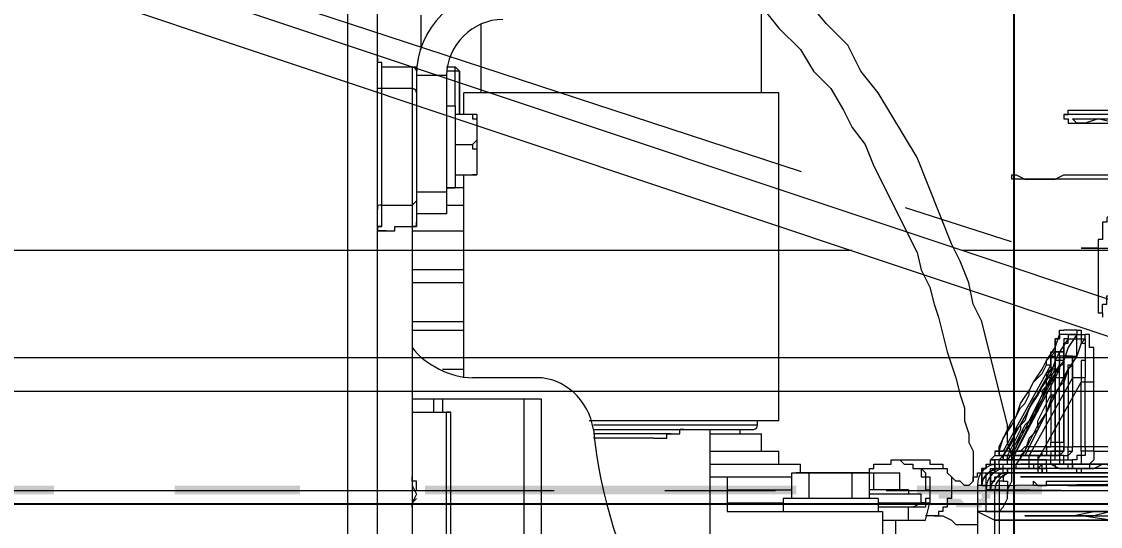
# Model space of a CAD drawing. Header units: millimetres. Extents: x 25083 to 52777, y 24772 to 45779.
# Drawn here: x 39033.2 to 39126.1, y 33704.3 to 33747.7 of the extents above; entities that cross this region are included whole.
import ezdxf

# ---------------------------------------------------------------- set-up
doc = ezdxf.new("R2010")
doc.units = ezdxf.units.MM
doc.layers.add('小车', color=7, linetype='Continuous')
doc.styles.get("Standard").update_dxf_attribs({"font": ''})
doc.styles.get('Standard').set_extended_font_data('SimSun')
doc.dimstyles.new('15', dxfattribs={"dimtxt": 15, "dimasz": 10, "dimexe": 2, "dimexo": 1, "dimgap": 1, "dimtad": 1, "dimdsep": 46, "dimtxsty": 'Standard', "dimcen": 2.5, "dimadec": 0, "dimazin": 0, "dimtfac": 1, "dimtmove": 2, "dimatfit": 3, "dimfxl": 1, "dimtolj": 1, "dimarcsym": 0})
doc.dimstyles.new('ISO-25', dxfattribs={"dimtxt": 2.5, "dimasz": 2.5, "dimexe": 1.25, "dimexo": 0.625, "dimtad": 1, "dimtxsty": 'Standard', "dimcen": 2.5, "dimadec": 0, "dimazin": 0, "dimtfac": 1, "dimtmove": 0, "dimatfit": 3, "dimfxl": 1, "dimarcsym": 0})

# ---------------------------------------------------------------- blocks, each defined once
blk = doc.blocks.new('*D925')
at = {"color": 0, "lineweight": -2}
for p, q in [((29677.862, 34881.662), (29677.862, 32448.293)), ((40733.017, 34757.645), (40733.017, 32448.293)), ((29680.362, 32449.543), (40730.517, 32449.543))]:
    blk.add_line(p, q, dxfattribs=at)
at = {"color": 0}
for points in [[(29680.362, 32449.96), (29680.362, 32449.127), (29677.862, 32449.543)], [(40730.517, 32449.127), (40730.517, 32449.96), (40733.017, 32449.543)]]:
    blk.add_solid(points, dxfattribs=at)
at = {"layer": 'DEFPOINTS', "color": 0}
for p in [(29677.862, 34882.287), (40733.017, 34758.27), (40733.017, 32449.543)]:
    blk.add_point(p, dxfattribs=at)
at = {"color": 0, "insert": (35205.439, 32451.628), "char_height": 2.5, "attachment_point": 5}
blk.add_mtext('11055,15', dxfattribs=at)
blk = doc.blocks.new('zw$D2F4')
h = blk.add_hatch(color=7)
edge = h.paths.add_edge_path(flags=0)
edge.add_spline(control_points=[(528.444, 369.874), (528.444, 369.874), (528.444, 380.643), (528.444, 380.643), (528.444, 380.643), (527.701, 380.643), (527.701, 380.643), (527.701, 380.643), (527.701, 369.874), (527.701, 369.874), (527.701, 369.874), (528.444, 369.874), (528.444, 369.874), (528.444, 369.874), (528.444, 369.874), (528.444, 369.874)], knot_values=[0, 0, 0, 0, 1, 1, 1, 2, 2, 2, 3, 3, 3, 4, 4, 4, 5, 5, 5, 5], degree=3, periodic=0)
edge = h.paths.add_edge_path(flags=0)
edge.add_spline(control_points=[(528.444, 391.041), (528.444, 391.041), (528.444, 422.978), (528.444, 422.978), (528.444, 422.978), (527.701, 422.978), (527.701, 422.978), (527.701, 422.978), (527.701, 391.041), (527.701, 391.041), (527.701, 391.041), (528.444, 391.041), (528.444, 391.041), (528.444, 391.041), (528.444, 391.041), (528.444, 391.041)], knot_values=[0, 0, 0, 0, 1, 1, 1, 2, 2, 2, 3, 3, 3, 4, 4, 4, 5, 5, 5, 5], degree=3, periodic=0)
edge = h.paths.add_edge_path(flags=0)
edge.add_spline(control_points=[(528.444, 433.747), (528.444, 433.747), (528.444, 444.517), (528.444, 444.517), (528.444, 444.517), (527.701, 444.517), (527.701, 444.517), (527.701, 444.517), (527.701, 433.747), (527.701, 433.747), (527.701, 433.747), (528.444, 433.747), (528.444, 433.747), (528.444, 433.747), (528.444, 433.747), (528.444, 433.747)], knot_values=[0, 0, 0, 0, 1, 1, 1, 2, 2, 2, 3, 3, 3, 4, 4, 4, 5, 5, 5, 5], degree=3, periodic=0)
edge = h.paths.add_edge_path(flags=0)
edge.add_spline(control_points=[(528.444, 454.915), (528.444, 454.915), (528.444, 486.852), (528.444, 486.852), (528.444, 486.852), (527.701, 486.852), (527.701, 486.852), (527.701, 486.852), (527.701, 454.915), (527.701, 454.915), (527.701, 454.915), (528.444, 454.915), (528.444, 454.915), (528.444, 454.915), (528.444, 454.915), (528.444, 454.915)], knot_values=[0, 0, 0, 0, 1, 1, 1, 2, 2, 2, 3, 3, 3, 4, 4, 4, 5, 5, 5, 5], degree=3, periodic=0)
h = blk.add_hatch(color=7)
h.dxf.hatch_style = 2
h.paths.add_polyline_path([(527.701, 380.272), (527.701, 378.786), (527.33, 378.786), (527.33, 378.415), (527.33, 378.043), (526.958, 378.043), (526.958, 377.301), (526.587, 377.301), (526.587, 375.073), (526.958, 375.073), (526.958, 374.701), (527.33, 374.701), (527.33, 374.33), (528.072, 374.33), (528.072, 374.701), (527.701, 374.701), (527.701, 375.073), (527.33, 375.073), (527.33, 375.444), (526.958, 375.444), (526.958, 376.558), (527.33, 376.929), (527.33, 377.672), (527.701, 377.672), (527.701, 378.415), (528.072, 378.415), (528.072, 379.158), (528.444, 379.529), (528.444, 380.272)])
at = {"color": 7, "lineweight": 5}
for points in [[(860.067, 429.662), (196.078, 429.662)], [(196.078, 427.063), (860.067, 427.063)], [(550.354, 427.063), (550.725, 427.063)], [(550.354, 426.32), (550.354, 427.063)], [(550.354, 427.063), (550.354, 426.32)], [(550.725, 427.063), (550.354, 427.063)], [(550.354, 426.32), (550.354, 425.577), (550.725, 425.577), (550.725, 424.463)], [(550.354, 426.32), (550.354, 425.577), (550.725, 425.577), (550.725, 424.463), (550.725, 424.092)], [(550.725, 426.691), (564.466, 426.691)], [(552.582, 426.691), (552.582, 424.092)], [(562.609, 426.691), (562.609, 427.063), (563.352, 427.063)], [(562.609, 424.092), (562.609, 426.691)], [(564.466, 426.691), (564.837, 426.691), (564.837, 427.063), (565.208, 427.063)], [(564.466, 426.691), (564.837, 426.691), (564.837, 427.063)], [(564.466, 426.691), (564.466, 424.092)], [(564.466, 426.691), (564.466, 424.092)], [(550.725, 424.463), (550.725, 424.092)], [(550.725, 424.092), (473.111, 424.092)], [(527.701, 423.721), (526.958, 424.092)], [(528.444, 424.092), (527.701, 423.721)], [(528.072, 423.721), (528.815, 423.721), (528.815, 424.092), (529.187, 424.092)], [(534.757, 424.092), (534.757, 421.121)], [(534.757, 424.092), (534.757, 421.121)], [(535.871, 412.951), (535.871, 424.092)], [(541.813, 424.092), (541.813, 419.636)], [(542.555, 424.092), (542.555, 419.636)], [(545.898, 419.636), (545.898, 424.092)], [(547.012, 419.636), (547.012, 424.092)], [(550.354, 424.092), (550.354, 419.636)], [(564.466, 424.092), (550.725, 424.092)], [(550.725, 424.092), (550.725, 423.721), (551.097, 423.721)], [(551.097, 423.721), (550.725, 423.721), (550.725, 424.092)], [(551.839, 423.721), (551.097, 423.721)], [(553.696, 423.721), (551.839, 423.721)], [(551.839, 421.121), (551.839, 423.721)], [(562.238, 423.721), (553.696, 423.721)], [(553.696, 421.121), (553.696, 423.721)], [(563.723, 423.721), (562.238, 423.721)], [(563.723, 421.121), (563.723, 423.721)], [(564.466, 424.092), (564.466, 423.721), (564.094, 423.721)], [(568.922, 423.349), (565.951, 423.349)], [(534.757, 422.235), (535.871, 422.235)], [(519.531, 421.121), (534.757, 421.121)], [(519.531, 420.75), (534.757, 420.75)], [(535.871, 421.492), (534.757, 421.492)], [(534.757, 420.75), (534.757, 421.121)], [(534.757, 421.121), (534.757, 420.75)], [(538.471, 421.492), (538.471, 419.636)], [(552.582, 421.121), (552.582, 419.636)], [(554.068, 419.636), (554.068, 421.121)], [(554.068, 421.121), (554.068, 420.378)], [(561.123, 421.121), (561.123, 420.378)], [(564.466, 421.121), (564.466, 420.378)], [(561.123, 420.378), (554.068, 420.378)], [(555.182, 420.378), (555.182, 418.522)], [(557.781, 420.378), (557.781, 418.893)], [(560.381, 418.522), (560.381, 420.378)], [(560.381, 420.007), (564.094, 420.007)], [(564.094, 420.007), (560.381, 420.007)], [(561.123, 420.378), (564.466, 420.378)], [(564.466, 420.378), (564.094, 420.007)], [(537.728, 419.636), (555.182, 419.636)], [(537.728, 413.323), (537.728, 418.893)], [(556.296, 418.522), (555.182, 418.522), (555.182, 418.893)], [(557.781, 418.893), (557.41, 418.893), (557.41, 418.522), (556.296, 418.522)], [(558.895, 418.522), (558.153, 418.522), (557.781, 418.893)], [(560.381, 418.893), (560.009, 418.893), (560.009, 418.522), (558.895, 418.522)], [(560.381, 419.636), (562.238, 419.636)], [(562.238, 392.526), (562.238, 419.636)], [(560.381, 418.522), (555.182, 418.522)], [(562.238, 418.15), (568.179, 418.15)], [(521.017, 414.437), (535.871, 414.437)], [(521.017, 412.951), (535.871, 412.951)], [(534.014, 392.526), (534.014, 408.866)], [(532.529, 403.296), (532.529, 408.495)], [(532.9, 401.81), (532.9, 408.495)], [(532.9, 402.182), (532.9, 408.495)], [(533.272, 408.495), (533.272, 394.755)], [(533.643, 394.383), (533.643, 408.495)], [(534.014, 394.383), (534.014, 408.495)], [(532.529, 403.296), (532.529, 402.182), (532.9, 402.182)], [(532.9, 401.81), (532.9, 401.068), (533.272, 401.068)], [(533.272, 401.068), (533.272, 398.468)], [(533.272, 398.468), (514.332, 398.468)], [(529.187, 398.468), (529.187, 391.412)], [(529.187, 398.468), (529.187, 396.983)], [(530.301, 398.468), (530.301, 390.67)], [(531.415, 398.468), (531.415, 392.526)], [(532.9, 398.468), (532.9, 394.012)], [(529.187, 396.983), (526.216, 396.983)], [(526.216, 396.983), (526.216, 383.614)], [(526.958, 396.983), (526.958, 392.155)], [(528.072, 396.983), (528.072, 391.412)], [(532.9, 395.869), (533.272, 395.869)], [(531.415, 394.012), (532.9, 394.012)], [(569.665, 394.012), (567.808, 392.526), (565.951, 390.67), (564.094, 389.556), (562.609, 388.07), (560.752, 386.956), (559.267, 386.213), (557.781, 385.099), (555.924, 384.357), (548.497, 380.643), (547.012, 380.272), (545.526, 379.529), (544.041, 379.158), (542.927, 378.786), (539.956, 378.043), (537.728, 377.301), (536.242, 376.929), (535.128, 376.558), (534.014, 376.558), (532.9, 376.187)], [(533.272, 372.844), (533.643, 372.844), (542.555, 375.073), (544.041, 375.815), (545.898, 376.187), (547.755, 376.929), (549.24, 377.672), (556.667, 380.643), (562.238, 383.985), (564.094, 385.471), (566.322, 386.585), (568.179, 388.442), (572.636, 392.155), (574.121, 394.012)], [(533.643, 394.383), (534.014, 394.383)], [(562.238, 394.012), (577.092, 394.012)], [(527.33, 392.155), (526.216, 392.155)], [(527.33, 383.985), (527.33, 392.155)], [(530.301, 392.526), (531.415, 392.526)], [(534.014, 392.526), (562.238, 392.526)], [(527.33, 391.412), (529.558, 391.412)], [(529.558, 391.412), (529.558, 391.041)], [(529.558, 391.412), (529.558, 391.041)], [(529.558, 385.099), (529.558, 391.041)], [(529.558, 391.041), (529.558, 390.67)], [(529.558, 390.67), (530.301, 390.67)], [(529.558, 390.67), (529.558, 389.927)], [(527.33, 389.927), (529.558, 389.927)], [(529.558, 389.927), (529.558, 388.07)], [(529.558, 388.07), (529.558, 386.213)], [(527.33, 386.213), (529.558, 386.213)], [(529.558, 386.213), (529.558, 385.471)], [(529.558, 385.471), (529.558, 384.728)], [(527.33, 384.728), (529.558, 384.728)], [(527.701, 380.272), (527.701, 384.728)], [(528.072, 381.386), (528.072, 384.728)], [(529.558, 384.728), (529.558, 385.099)], [(529.558, 385.099), (529.558, 384.728), (529.929, 384.728), (529.929, 384.357), (530.301, 384.357), (530.301, 382.871), (530.672, 382.871), (530.672, 382.5)], [(529.558, 384.728), (529.558, 382.128)], [(526.216, 383.614), (521.017, 383.614)], [(525.473, 383.614), (525.473, 379.9)], [(527.33, 383.985), (526.216, 383.985)], [(526.587, 379.9), (526.587, 383.985)], [(526.958, 383.985), (526.958, 380.272)], [(528.072, 384.357), (529.558, 384.357)], [(525.473, 382.5), (523.245, 382.5)], [(530.672, 382.5), (530.672, 382.128), (530.301, 381.757), (530.301, 381.014), (529.929, 381.014), (529.929, 380.272), (529.558, 380.272), (529.187, 380.272), (529.187, 379.9), (528.072, 379.9), (528.072, 379.529), (527.33, 379.529), (527.33, 379.9), (526.958, 379.9)], [(528.072, 382.128), (529.558, 382.128)], [(530.672, 382.5), (530.672, 380.272)], [(525.473, 381.386), (526.587, 381.386)], [(526.587, 381.014), (526.958, 380.272)], [(528.072, 381.386), (527.701, 381.386)], [(525.473, 379.9), (526.958, 379.529)], [(529.929, 378.415), (529.929, 378.043), (529.558, 378.043), (529.187, 377.672), (527.701, 377.672), (527.33, 377.672), (527.33, 378.043), (526.587, 378.043), (526.587, 378.415), (526.216, 378.415), (526.216, 378.786), (525.844, 378.786), (525.844, 379.9)], [(526.958, 379.9), (526.587, 379.9)], [(526.958, 380.272), (527.701, 380.272)], [(526.958, 379.9), (526.958, 380.272)], [(529.929, 380.272), (529.558, 379.9), (529.187, 379.9), (529.187, 379.529), (528.444, 379.529), (528.072, 379.529), (526.958, 379.529)], [(526.958, 379.9), (526.958, 379.529)], [(529.929, 380.272), (529.929, 378.415)], [(530.672, 380.272), (530.672, 379.529), (530.301, 379.529), (530.301, 378.415), (529.929, 378.415)], [(525.844, 379.158), (525.844, 378.415), (525.473, 377.672), (525.102, 377.301), (525.102, 375.444)], [(528.444, 376.187), (528.444, 376.558), (528.815, 376.929), (528.815, 377.301), (529.187, 377.672)], [(528.815, 375.815), (528.444, 376.187)], [(532.9, 376.187), (532.157, 376.187), (531.415, 375.815), (528.815, 375.815)], [(526.216, 375.444), (523.245, 375.444)], [(526.216, 375.444), (525.473, 373.959)], [(526.216, 375.444), (525.473, 373.959)], [(528.444, 375.444), (526.216, 375.444)], [(526.216, 374.701), (526.216, 375.444)], [(528.815, 375.815), (529.187, 375.815), (529.187, 375.444), (529.558, 375.444), (529.558, 374.701), (529.558, 373.587), (529.187, 373.587), (529.187, 373.216), (528.815, 373.216), (528.815, 372.844), (528.072, 372.844)], [(528.444, 375.073), (528.444, 375.444)], [(528.444, 374.701), (528.444, 375.444)], [(526.216, 374.701), (526.216, 340.908)], [(526.216, 374.701), (528.444, 374.701)], [(526.216, 340.908), (526.216, 374.701)], [(528.444, 375.073), (528.444, 374.701), (528.072, 374.701)], [(528.072, 374.33), (528.072, 374.701)], [(528.072, 373.959), (528.072, 374.33)], [(528.072, 374.33), (528.815, 374.33)], [(528.815, 374.33), (528.072, 374.33)], [(528.072, 374.33), (528.815, 374.33), (528.815, 373.959), (529.187, 373.959), (529.187, 373.587), (529.558, 373.587), (529.558, 372.844)], [(528.444, 375.073), (529.187, 375.073)], [(529.187, 375.073), (528.444, 375.073)], [(528.444, 374.701), (528.815, 340.908)], [(528.444, 374.701), (529.558, 374.701), (529.558, 374.33), (529.929, 374.33), (529.929, 373.959), (530.301, 373.959), (530.301, 373.587)], [(529.929, 373.959), (529.558, 373.959), (529.558, 374.33), (528.815, 374.33)], [(528.815, 374.33), (529.558, 374.33), (529.558, 373.959), (529.929, 373.959)], [(529.187, 375.073), (529.929, 375.073), (529.929, 374.701), (530.301, 374.701)], [(530.301, 374.701), (529.929, 374.701), (529.929, 375.073), (529.187, 375.073)], [(530.301, 374.701), (530.301, 373.959), (529.929, 373.959), (529.929, 373.587)], [(530.301, 374.701), (530.301, 373.959), (530.672, 373.959)], [(530.301, 374.701), (530.301, 374.33), (530.672, 374.33)], [(530.672, 374.33), (530.672, 373.959)], [(531.415, 373.587), (531.415, 373.959), (531.043, 373.959), (530.672, 374.33)], [(505.791, 373.959), (525.473, 373.959)], [(525.473, 373.587), (505.791, 373.587)], [(525.473, 373.587), (525.473, 373.959)], [(525.473, 373.959), (528.072, 373.959)], [(525.473, 373.959), (525.473, 373.587)], [(525.473, 339.051), (525.473, 373.587)], [(528.072, 373.587), (525.473, 373.587)], [(525.473, 373.587), (525.473, 339.051)], [(526.216, 373.587), (526.587, 373.216), (527.33, 372.844)], [(527.701, 339.051), (528.072, 373.587)], [(528.072, 373.587), (528.072, 373.959)], [(529.558, 372.473), (529.558, 372.844), (529.187, 373.216), (528.815, 373.216), (528.815, 373.587), (528.072, 373.587)], [(529.558, 372.844), (529.558, 373.216), (529.929, 373.216), (529.929, 373.959)], [(529.929, 373.959), (529.929, 373.216), (530.301, 373.216)], [(529.929, 373.959), (530.301, 373.959), (530.301, 373.587)], [(530.672, 373.959), (530.301, 373.959), (530.301, 373.587), (529.929, 373.587), (529.929, 373.216)], [(530.301, 373.587), (529.929, 373.587)], [(529.929, 372.844), (529.929, 373.587)], [(529.929, 373.587), (529.929, 373.216)], [(529.929, 373.587), (529.929, 373.216), (530.301, 373.216), (530.301, 372.844), (530.672, 372.844)], [(529.929, 370.616), (529.929, 373.587)], [(530.301, 373.587), (530.301, 339.793)], [(530.301, 373.587), (530.672, 373.587), (530.672, 373.216), (531.043, 373.216)], [(530.301, 373.587), (530.301, 373.216)], [(531.043, 373.216), (530.672, 373.587), (530.672, 373.959)], [(531.043, 373.216), (531.043, 373.587), (531.415, 373.587), (531.415, 373.959), (531.415, 373.587)], [(531.043, 373.959), (531.043, 372.844)], [(531.415, 373.587), (531.415, 373.959), (531.043, 373.959)], [(531.043, 373.959), (531.043, 373.587)], [(531.043, 369.874), (531.043, 373.587)], [(531.415, 373.216), (531.415, 373.587), (531.043, 373.587)], [(531.043, 373.587), (531.043, 372.844)], [(531.415, 373.587), (531.786, 373.587), (534.014, 372.473), (534.386, 372.102), (535.128, 371.73), (535.5, 371.359), (536.242, 370.988), (536.614, 370.988), (537.356, 370.616), (538.099, 369.874), (538.842, 369.502)], [(531.415, 373.587), (532.529, 373.216), (533.643, 372.473), (534.386, 372.102), (535.5, 371.73), (536.614, 370.988), (537.356, 370.616), (538.471, 369.874), (539.213, 369.502), (540.327, 368.759), (541.441, 368.388)], [(531.415, 373.587), (531.415, 373.216)], [(527.33, 372.844), (528.072, 372.844), (528.815, 372.473), (531.043, 372.473), (532.157, 372.844), (533.272, 372.844)], [(528.072, 372.844), (527.701, 372.844)], [(529.558, 372.844), (529.929, 372.844), (529.929, 373.216), (530.301, 373.216)], [(529.558, 372.844), (529.558, 372.473)], [(529.929, 372.844), (529.558, 372.844)], [(529.558, 369.874), (529.558, 372.844)], [(529.558, 372.844), (529.558, 369.874)], [(529.929, 372.844), (529.929, 370.245), (529.558, 370.245), (529.558, 369.874)], [(529.558, 372.844), (529.558, 372.473), (529.929, 372.473), (529.929, 372.102), (530.301, 372.102)], [(529.558, 337.937), (529.558, 372.473)], [(529.929, 373.216), (529.929, 370.245)], [(529.929, 370.245), (529.929, 373.216)], [(530.301, 373.216), (530.301, 372.844), (530.672, 372.844), (530.672, 372.473)], [(531.043, 372.844), (531.043, 373.216), (530.672, 373.216)], [(530.672, 372.473), (530.672, 372.844), (531.043, 372.844), (531.043, 373.216)], [(530.672, 372.102), (530.672, 373.216)], [(530.672, 373.216), (530.672, 372.844)], [(530.672, 372.844), (530.672, 369.131)], [(530.672, 372.102), (530.672, 372.844)], [(530.672, 372.844), (531.043, 372.844), (531.043, 372.473)], [(531.043, 370.988), (531.043, 371.73), (530.672, 371.73), (530.672, 372.844)], [(541.441, 366.903), (540.327, 367.645), (539.213, 368.017), (536.985, 369.502), (535.871, 369.874), (534.757, 370.616), (533.643, 370.988), (532.9, 371.73), (531.786, 372.102), (530.672, 372.844)], [(537.728, 368.759), (530.672, 372.473)], [(530.672, 369.502), (530.672, 372.473)], [(531.043, 373.216), (537.728, 369.502)], [(531.043, 373.216), (531.043, 370.245)], [(541.07, 367.645), (539.956, 368.388), (539.213, 368.759), (538.099, 369.131), (536.985, 369.874), (536.242, 370.245), (535.128, 370.988), (534.014, 371.359), (533.272, 372.102), (532.157, 372.473), (531.043, 373.216)], [(531.043, 369.131), (531.043, 372.844)], [(538.471, 369.131), (536.242, 370.245), (535.871, 370.616), (533.643, 371.73), (533.272, 371.73), (531.043, 372.844)], [(531.043, 372.844), (531.043, 372.473)], [(531.415, 372.473), (531.043, 372.473), (531.043, 372.844)], [(531.043, 372.844), (531.043, 372.473), (531.415, 372.473), (531.415, 372.102)], [(531.043, 372.473), (538.471, 368.759)], [(531.043, 372.473), (531.043, 369.131)], [(538.842, 369.131), (531.415, 373.216)], [(531.415, 369.874), (531.415, 373.216)], [(531.786, 368.759), (531.786, 371.359), (531.415, 371.73), (531.415, 372.473)], [(531.415, 372.473), (531.415, 368.017)], [(538.842, 368.388), (538.471, 368.388), (537.728, 368.759), (536.614, 369.874), (536.242, 369.874), (534.014, 370.988), (533.643, 371.359), (531.415, 372.473)], [(531.415, 372.473), (531.415, 372.102)], [(554.81, 200.534), (554.81, 214.645), (554.439, 217.988), (554.439, 344.25), (554.439, 353.534), (554.439, 356.133), (554.81, 361.704), (554.81, 372.473)], [(554.81, 372.473), (555.182, 372.473), (555.182, 372.102), (554.81, 371.359), (554.81, 368.759), (555.182, 368.017), (555.182, 228.757), (555.182, 219.102), (555.182, 205.362), (554.81, 204.247), (554.81, 200.534)], [(529.187, 362.446), (529.187, 368.388), (529.187, 369.131), (529.187, 371.73)], [(529.187, 371.73), (529.187, 365.417), (529.187, 364.675), (529.187, 362.446)], [(530.301, 371.73), (530.301, 370.616), (529.929, 370.616), (529.929, 370.245), (530.301, 369.874), (530.301, 369.131), (529.929, 368.388), (529.929, 365.417), (530.301, 364.675), (530.301, 364.303), (529.929, 363.932), (529.929, 363.56), (530.301, 363.189), (530.301, 362.446)], [(530.301, 372.102), (530.301, 370.988), (530.672, 370.988), (530.672, 370.245)], [(541.07, 366.16), (540.699, 366.531), (539.585, 366.903), (538.471, 367.645), (537.356, 368.017), (536.985, 368.388), (535.871, 369.131), (534.757, 369.502), (533.643, 370.245), (533.272, 370.245), (532.529, 370.988), (531.415, 371.359), (530.301, 372.102)], [(530.301, 362.446), (530.301, 369.874), (530.301, 370.245), (530.301, 371.73)], [(530.672, 372.102), (530.672, 368.388)], [(531.043, 371.359), (531.043, 371.73), (530.672, 371.73), (530.672, 372.102)], [(531.043, 371.73), (530.672, 371.73), (530.672, 372.102)], [(531.043, 371.73), (531.415, 371.359), (533.643, 370.245), (534.014, 370.245), (536.242, 369.131), (536.242, 368.759), (538.471, 367.645)], [(531.043, 371.73), (531.043, 371.359)], [(531.415, 372.102), (538.842, 368.388)], [(531.415, 372.102), (531.415, 368.759)], [(525.844, 201.277), (525.844, 207.59), (525.473, 210.932), (525.473, 355.391), (525.473, 360.59), (525.473, 363.932), (525.844, 366.531), (525.844, 371.359)], [(525.844, 371.359), (525.844, 367.274), (526.216, 365.417), (526.216, 217.616), (526.216, 212.046), (526.216, 208.704), (525.844, 206.476), (525.844, 201.277)], [(528.444, 361.332), (528.444, 367.274), (528.444, 368.017), (528.444, 370.616)], [(528.444, 370.616), (528.815, 370.616), (528.444, 370.245), (528.444, 369.502), (528.815, 369.502), (528.815, 364.303), (528.815, 363.56), (528.815, 362.075), (528.444, 362.075), (528.444, 361.332)], [(529.558, 370.616), (529.558, 362.818), (529.558, 362.446), (529.558, 361.332)], [(529.558, 361.332), (529.558, 368.759), (529.558, 369.131), (529.558, 370.616)], [(529.929, 370.616), (529.929, 370.988), (531.043, 370.988)], [(529.929, 367.645), (529.929, 370.616)], [(538.471, 367.645), (531.043, 371.359)], [(531.043, 368.017), (531.043, 371.359)], [(537.728, 367.274), (531.043, 370.988)], [(531.043, 368.017), (531.043, 370.988)], [(525.844, 369.874), (525.844, 359.104), (525.473, 353.162), (525.473, 321.968), (525.473, 315.655), (525.473, 309.713)], [(526.216, 310.827), (526.216, 363.932), (525.844, 365.417), (525.844, 369.874)], [(530.672, 370.245), (529.929, 370.245), (529.929, 369.874), (529.558, 369.874)], [(529.558, 369.874), (529.558, 366.903)], [(531.415, 368.017), (531.043, 368.388), (530.301, 368.388), (530.301, 368.759), (529.929, 368.759), (529.929, 369.502), (529.558, 369.502), (529.558, 369.874)], [(529.558, 369.874), (529.929, 369.874), (529.929, 369.502), (530.672, 369.502)], [(529.929, 370.245), (529.929, 369.874), (530.301, 369.874), (530.301, 369.131), (530.672, 369.131), (531.043, 369.131), (531.043, 368.759), (531.786, 368.759)], [(531.043, 370.245), (529.929, 370.245)], [(530.672, 370.245), (537.356, 366.531)], [(530.672, 370.245), (530.672, 367.274)], [(531.786, 369.502), (531.043, 369.502), (531.043, 369.874), (531.043, 370.245)], [(531.043, 369.874), (531.415, 369.874)], [(531.043, 369.131), (531.043, 369.874)], [(532.157, 368.759), (531.415, 368.759), (531.415, 369.131), (531.043, 369.131), (531.043, 369.502), (531.043, 369.874)], [(531.415, 369.874), (531.415, 369.502), (531.786, 369.502), (531.786, 369.131), (532.157, 369.131)], [(526.216, 369.131), (526.216, 365.046)], [(526.216, 365.046), (526.216, 369.131)], [(526.216, 368.759), (526.216, 366.531), (526.216, 365.417)], [(526.216, 365.417), (526.216, 367.274), (526.216, 368.759)], [(526.216, 365.046), (526.216, 367.274), (526.216, 367.645), (526.216, 368.759)], [(526.216, 368.759), (526.216, 366.531), (526.216, 366.16), (526.216, 365.046)], [(529.187, 368.759), (529.187, 366.16), (529.187, 365.789), (529.187, 365.046)], [(529.187, 365.046), (529.187, 368.017), (529.187, 368.759)], [(530.672, 369.502), (530.672, 369.131), (531.043, 369.131), (531.043, 368.759), (531.415, 368.759)], [(530.672, 369.131), (530.672, 368.388)], [(530.672, 369.131), (530.672, 368.759), (531.043, 368.759), (531.043, 368.388), (531.415, 368.388), (531.415, 368.017), (531.786, 368.017)], [(530.672, 369.131), (531.043, 369.131)], [(531.786, 368.759), (531.043, 368.759), (531.043, 369.131)], [(531.415, 368.759), (531.043, 368.759), (531.043, 369.131)], [(532.157, 368.017), (531.415, 368.017), (531.415, 368.388), (531.043, 368.388), (531.043, 368.759), (531.043, 369.131)], [(537.728, 368.759), (531.415, 368.759)], [(531.415, 368.017), (531.415, 368.759)], [(532.157, 368.388), (531.415, 368.388), (531.415, 368.759)], [(531.786, 369.502), (537.728, 369.502)], [(531.786, 368.759), (531.786, 369.502)], [(531.786, 368.759), (538.471, 368.759)], [(531.786, 368.759), (537.728, 368.759)], [(531.786, 368.017), (531.786, 368.759)], [(538.842, 369.131), (532.157, 369.131)], [(532.157, 368.759), (532.157, 369.131)], [(539.956, 368.759), (532.157, 368.759)], [(532.157, 368.017), (532.157, 368.759)], [(541.441, 368.388), (541.07, 368.388), (541.07, 368.759), (539.956, 368.759), (539.585, 369.131), (538.842, 369.131), (538.471, 369.131), (538.099, 369.502), (537.728, 369.502)], [(537.728, 368.759), (537.728, 369.502)], [(537.728, 368.759), (541.07, 368.759), (541.07, 368.388), (541.813, 368.388), (541.813, 368.017)], [(537.728, 368.759), (538.099, 368.759), (538.471, 368.388), (539.956, 368.388), (539.956, 368.017), (540.699, 368.017), (540.699, 367.645), (541.07, 367.645)], [(537.728, 368.017), (537.728, 368.759)], [(539.585, 368.017), (539.585, 368.388), (539.213, 368.388), (539.213, 368.759), (538.842, 368.759), (538.471, 369.131)], [(538.471, 368.759), (538.471, 369.131)], [(539.585, 368.017), (539.585, 368.388), (538.471, 368.388), (538.471, 368.759)], [(538.842, 369.502), (539.213, 369.502), (539.585, 369.131), (539.956, 369.131), (539.956, 368.759)], [(538.842, 369.502), (538.842, 369.131)], [(538.842, 369.131), (539.585, 369.131), (539.585, 368.759), (539.956, 368.759)], [(539.956, 368.759), (539.956, 368.017)], [(539.956, 368.017), (539.956, 368.759)], [(525.473, 363.932), (525.473, 368.017)], [(525.473, 368.017), (525.473, 363.932)], [(529.929, 367.645), (530.301, 367.645), (530.301, 368.017), (531.043, 368.017)], [(530.672, 368.388), (530.672, 368.017), (531.043, 368.017)], [(530.672, 368.388), (530.672, 367.645), (531.043, 367.645), (531.415, 367.274), (531.786, 367.274)], [(531.043, 368.017), (531.043, 367.645), (531.415, 367.645), (531.786, 367.645)], [(531.043, 368.017), (531.043, 367.645), (531.415, 367.645), (531.415, 367.274), (531.786, 367.274)], [(537.728, 368.017), (531.415, 368.017)], [(539.585, 368.017), (531.786, 368.017)], [(531.786, 368.017), (531.786, 367.274)], [(532.157, 368.388), (538.842, 368.388)], [(532.157, 368.017), (532.157, 368.388)], [(532.157, 368.017), (539.956, 368.017)], [(541.441, 367.645), (541.07, 367.645), (541.07, 368.017), (540.327, 368.017), (539.956, 368.017), (537.728, 368.017)], [(539.956, 368.017), (539.213, 368.017), (539.213, 368.388), (538.842, 368.388)], [(539.956, 368.017), (538.842, 368.017), (538.842, 368.388)], [(539.585, 368.017), (539.585, 367.274)], [(539.585, 367.274), (539.585, 368.017)], [(541.441, 368.388), (541.813, 368.388), (541.813, 368.017)], [(560.009, 368.017), (560.009, 367.645), (559.638, 367.645), (559.638, 363.189), (559.638, 362.446), (559.638, 360.218)], [(560.381, 368.017), (560.009, 368.017)], [(560.381, 368.017), (560.381, 367.645), (560.752, 367.645), (560.752, 362.818), (560.752, 361.704), (560.752, 360.218)], [(560.381, 359.847), (560.381, 368.017)], [(525.473, 367.645), (525.473, 365.417), (525.473, 364.303)], [(525.473, 364.303), (525.473, 366.16), (525.473, 367.645)], [(525.473, 363.932), (525.473, 366.16), (525.473, 366.531), (525.473, 367.645)], [(525.473, 367.645), (525.473, 365.417), (525.473, 365.046), (525.473, 363.932)], [(528.444, 367.645), (528.444, 364.675), (528.444, 363.932)], [(528.444, 363.932), (528.444, 366.903), (528.444, 367.645)], [(529.558, 366.903), (529.929, 366.903), (529.929, 367.274), (530.672, 367.274)], [(531.415, 365.417), (530.672, 365.417), (530.301, 365.789), (529.929, 365.789), (529.929, 366.16), (529.929, 366.531), (529.558, 366.531), (529.558, 366.903)], [(529.558, 366.903), (529.558, 350.563)], [(530.301, 352.048), (530.301, 361.704), (529.929, 363.56), (529.929, 367.645)], [(531.786, 366.16), (531.043, 366.16), (531.043, 366.531), (530.301, 366.531), (530.301, 366.903), (530.301, 367.274), (529.929, 367.274), (529.929, 367.645)], [(531.415, 366.531), (531.043, 366.531), (531.043, 366.903), (530.672, 366.903), (530.672, 367.274)], [(538.471, 367.645), (531.786, 367.645)], [(531.786, 367.645), (531.786, 367.274)], [(539.585, 367.274), (531.786, 367.274)], [(537.728, 367.274), (531.786, 367.274)], [(531.786, 366.16), (531.786, 367.274)], [(537.728, 366.16), (537.728, 367.274)], [(537.728, 367.274), (539.585, 367.274), (539.585, 366.903), (541.441, 366.903)], [(541.813, 366.903), (541.813, 366.531), (540.699, 366.531), (540.699, 366.16), (540.327, 366.16), (537.728, 366.16)], [(538.471, 367.645), (538.842, 367.645), (538.842, 367.274), (539.585, 367.274)], [(538.471, 367.645), (538.842, 367.274), (539.585, 367.274)], [(541.441, 367.645), (541.07, 367.645)], [(541.813, 366.903), (541.441, 366.903)], [(560.009, 205.362), (559.638, 205.362), (559.638, 206.476), (560.009, 207.961), (560.009, 208.704), (559.638, 209.446), (559.638, 253.267), (559.267, 265.893), (559.267, 305.628), (559.638, 318.255), (559.638, 340.908), (559.638, 349.82), (559.638, 363.56), (560.009, 365.046), (559.638, 366.16), (559.638, 366.903), (560.009, 367.274)], [(560.009, 367.274), (560.009, 343.878), (560.381, 341.65), (560.381, 232.099), (560.009, 232.099), (560.009, 223.187), (560.009, 205.362)], [(531.415, 366.531), (537.356, 366.531)], [(531.415, 365.417), (531.415, 366.531)], [(531.786, 366.16), (537.728, 366.16)], [(531.786, 350.563), (531.786, 366.16)], [(537.356, 365.417), (537.356, 366.531)], [(541.07, 366.16), (539.213, 366.16), (539.213, 366.531), (537.356, 366.531)], [(537.356, 365.417), (540.327, 365.417), (540.327, 365.789), (541.07, 365.789), (541.441, 365.789), (541.441, 366.16)], [(541.07, 366.16), (541.441, 366.16)], [(548.869, 365.046), (548.869, 366.531)], [(548.869, 366.531), (548.869, 364.675)], [(531.415, 365.417), (531.415, 350.934), (531.043, 349.449)], [(531.415, 365.417), (537.356, 365.417)], [(543.298, 365.046), (543.298, 364.675), (542.927, 364.675)], [(548.869, 365.046), (543.298, 365.046)], [(543.298, 365.046), (543.298, 364.675), (544.041, 364.675), (544.041, 364.303), (544.784, 364.303), (544.784, 363.932), (545.155, 363.932), (545.526, 363.56)], [(548.869, 365.046), (548.869, 363.56)], [(554.068, 359.847), (554.068, 360.961), (553.696, 360.961), (553.696, 362.075), (553.325, 362.075), (553.325, 362.446), (552.954, 362.818), (552.954, 363.189), (552.582, 363.189), (552.582, 363.56), (552.211, 363.56), (552.211, 363.932), (551.839, 363.932), (551.468, 364.303), (551.097, 364.303), (551.097, 364.675), (549.611, 364.675), (549.611, 365.046), (548.869, 365.046)]]:
    blk.add_lwpolyline(points, dxfattribs=at)
at = {"color": 7, "lineweight": 0}
for points in [[(563.723, 421.121), (551.839, 421.121)], [(564.094, 420.007), (564.094, 421.121)]]:
    blk.add_lwpolyline(points, dxfattribs=at)
at = {"color": 7, "lineweight": 5}
for points in [[(550.354, 427.063), (550.354, 427.063), (550.354, 427.063), (550.354, 427.063)], [(550.725, 427.063), (550.725, 427.063), (550.725, 427.063), (550.725, 427.063)], [(550.725, 427.063), (550.725, 427.063), (550.725, 427.063), (550.725, 426.691)], [(550.725, 426.691), (550.725, 426.691), (550.725, 426.691), (550.725, 427.063)], [(552.582, 426.691), (552.582, 427.063), (552.582, 427.063), (552.211, 427.063)], [(564.466, 426.691), (564.466, 426.691), (564.466, 426.691), (564.466, 426.691)], [(565.208, 427.063), (565.208, 427.063), (565.208, 427.063), (564.837, 427.063)], [(565.208, 427.063), (565.208, 427.063), (565.208, 427.063), (565.208, 427.063)], [(526.587, 424.092), (526.958, 424.092), (526.958, 424.092), (527.33, 423.721)], [(540.327, 424.092), (538.842, 422.978), (537.728, 420.75), (537.728, 418.893)], [(551.097, 423.721), (551.097, 423.721), (551.097, 423.721), (551.097, 423.721)], [(551.097, 423.721), (551.097, 423.721), (551.097, 423.721), (551.097, 423.721)], [(551.097, 423.721), (551.097, 423.721), (551.097, 423.721), (551.097, 423.721)], [(552.582, 424.092), (552.582, 424.092), (552.954, 423.721), (552.954, 423.721)], [(562.238, 423.721), (562.609, 423.721), (562.609, 424.092), (562.609, 424.092)], [(571.15, 416.293), (571.15, 420.378), (567.808, 423.721), (563.723, 423.721)], [(564.094, 423.721), (564.094, 423.721), (564.466, 423.721), (564.466, 424.092)], [(564.466, 424.092), (564.466, 424.092), (564.466, 424.092), (564.466, 424.092)], [(533.272, 408.495), (535.871, 408.866), (537.728, 411.094), (537.728, 413.323)], [(533.272, 408.495), (521.759, 407.381), (511.361, 401.439), (503.934, 392.526)], [(532.9, 402.182), (532.9, 401.81), (532.9, 401.81), (532.9, 401.81)], [(533.272, 400.696), (533.272, 400.696), (533.272, 400.696), (533.272, 401.068)], [(533.272, 394.755), (533.272, 394.755), (533.272, 394.383), (533.643, 394.383)], [(533.643, 394.383), (533.643, 394.383), (533.643, 394.383), (533.643, 394.383)], [(534.014, 394.383), (534.014, 394.383), (534.014, 394.383), (534.014, 394.383)], [(534.014, 394.383), (534.014, 394.383), (534.014, 394.383), (534.014, 394.383)], [(530.301, 373.587), (530.301, 374.701), (529.558, 375.444), (528.444, 375.444)], [(529.929, 372.844), (529.929, 373.959), (529.187, 374.701), (528.072, 374.701)], [(529.558, 372.844), (529.558, 373.587), (528.815, 374.33), (528.072, 374.33)], [(529.558, 372.844), (529.558, 373.587), (528.815, 374.33), (528.072, 374.33)], [(529.929, 373.216), (529.929, 374.33), (529.187, 375.073), (528.444, 375.073)], [(529.929, 373.216), (529.929, 374.33), (529.187, 375.073), (528.444, 375.073)], [(529.929, 373.587), (529.929, 374.33), (529.187, 375.073), (528.444, 375.073)], [(528.444, 375.073), (529.187, 375.073), (529.929, 374.33), (529.929, 373.587)], [(530.672, 372.844), (530.672, 373.216), (530.672, 373.959), (530.672, 374.33)], [(529.558, 372.473), (529.558, 373.216), (528.815, 373.959), (528.072, 373.959)], [(530.301, 373.587), (530.301, 373.216), (530.301, 372.473), (530.301, 372.102)], [(527.33, 372.844), (527.701, 372.844), (527.701, 372.844), (527.701, 372.844)], [(541.441, 366.903), (541.441, 367.274), (541.441, 368.017), (541.441, 368.388)], [(541.813, 366.903), (541.813, 367.274), (541.813, 367.645), (541.813, 368.017)], [(541.07, 367.645), (541.07, 367.274), (541.07, 366.903), (541.07, 366.16)], [(541.441, 367.645), (541.441, 366.903), (541.441, 366.531), (541.441, 366.16)]]:
    blk.add_open_spline(points, degree=3, dxfattribs=at)
at = {"color": 7, "lineweight": 0}
blk.add_open_spline([(568.551, 416.293), (568.551, 418.893), (566.322, 421.121), (563.723, 421.121)], degree=3, dxfattribs=at)
blk = doc.blocks.new('*D469')
at = {"layer": 'DEFPOINTS', "color": 0}
for p in [(36061.191, 116692.222), (36180.039, 116685.352), (36180.039, 116527.033)]:
    blk.add_point(p, dxfattribs=at)
at = {"layer": '小车', "color": 0, "linetype": 'Continuous', "lineweight": -2}
for p, q in [((36061.191, 116691.222), (36061.191, 116525.033)), ((36180.039, 116684.352), (36180.039, 116525.033)), ((36071.191, 116527.033), (36084.175, 116527.033)), ((36170.039, 116527.033), (36146.425, 116527.033))]:
    blk.add_line(p, q, dxfattribs=at)
at = {"layer": '小车', "color": 0}
for points in [[(36071.191, 116528.7), (36071.191, 116525.366), (36061.191, 116527.033)], [(36170.039, 116528.7), (36170.039, 116525.366), (36180.039, 116527.033)]]:
    blk.add_solid(points, dxfattribs=at)
at = {"layer": '小车', "color": 0, "insert": (36115.3, 116527.033), "char_height": 15, "attachment_point": 5}
blk.add_mtext('\\A1;118.85', dxfattribs=at)
blk = doc.blocks.new('zw$AA32')
at = {"color": 6}
blk.add_lwpolyline([(791.322, 227.5), (10738.678, 227.5)], dxfattribs=at)
blk = doc.blocks.new('A$C1A4175F5')
at = {"layer": '小车', "color": 7, "lineweight": 0}
for points in [[(247.215, 442.635), (867.071, 649.533)], [(246.235, 445.574), (853.493, 648.133)], [(480.291, 523.686), (452.854, 523.686)], [(573.801, 523.686), (489.81, 523.686)], [(575.901, 514.447), (462.513, 514.447)], [(454.674, 511.508), (576.041, 511.508)]]:
    blk.add_lwpolyline(points, dxfattribs=at)
at = {"layer": '小车', "color": 1, "lineweight": 0}
for points in [[(494.15, 530.406), (539.365, 545.244)], [(476.091, 524.386), (485.19, 527.326)], [(439.275, 502.968), (486.87, 502.968)], [(439.275, 502.968), (486.87, 502.968)], [(496.389, 502.968), (505.908, 502.968)], [(496.389, 502.968), (505.908, 502.968)], [(515.427, 502.968), (563.022, 502.968)], [(515.427, 502.968), (563.022, 502.968)]]:
    blk.add_lwpolyline(points, dxfattribs=at)
at = {"layer": '小车'}
dim = blk.add_linear_dim(base=(212.358, 337.78), p1=(93.511, 502.968), p2=(212.358, 496.098), dimstyle='15', override={"dimfxl": 0.18}, dxfattribs=at)
dim.commit()
dim.dimension.update_dxf_attribs({"geometry": '*D469', "text_midpoint": (147.619, 337.78), "dimtype": 128, "insert": (-35967.681, -116189.253)})
blk = doc.blocks.new('zw$50CE')
blk.add_blockref('zw$D2F4', (22.01, 103.569))
at = {"layer": '小车', "ltscale": 10, "xscale": -1, "rotation": 270}
blk.add_blockref('A$C1A4175F5', (47.032, 0), dxfattribs=at)

msp = doc.modelspace()

# ---------------------------------------------------------------- linework, layer by layer
at = {"ltscale": 15}
msp.add_lwpolyline([(39118.63, 33273.983), (39118.63, 34140.649), (39198.63, 34140.649), (39198.63, 33273.983)], close=True, dxfattribs=at)

# ---------------------------------------------------------------- block references
at = {"rotation": 90}
msp.add_blockref('zw$50CE', (39594.481, 33157.316), dxfattribs=at)
at = {"color": 1}
msp.add_blockref('zw$AA32', (29416.762, 33478.711), dxfattribs=at)

# ---------------------------------------------------------------- dimensions: what is measured, and where the dimension line sits
dim = msp.add_linear_dim(base=(40733.0166, 32449.5434), p1=(29677.8617, 34882.2868), p2=(40733.0166, 34758.2702), dimstyle='ISO-25')
dim.commit()
dim.dimension.update_dxf_attribs({"geometry": '*D925', "text_midpoint": (35205.4391, 32449.5434), "dimtype": 160})

doc.saveas('drawing.dxf')
